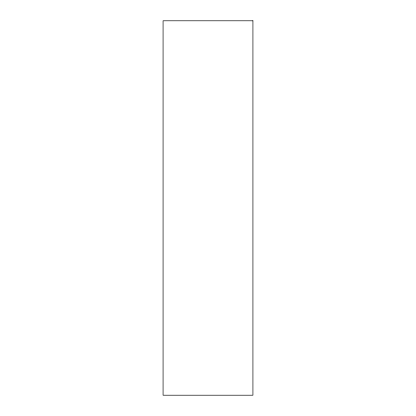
<?xml version="1.0" encoding="UTF-8"?>
<svg xmlns="http://www.w3.org/2000/svg" width="416" height="416" viewBox="0 0 416 416"><rect width="100%" height="100%" fill="white"/><g stroke="black" fill="none" stroke-linecap="round" stroke-linejoin="round"><path stroke-width="0.62" d="M252.928 20.8L163.072 20.8L163.072 395.2L252.928 395.2L252.928 20.8"/></g></svg>
